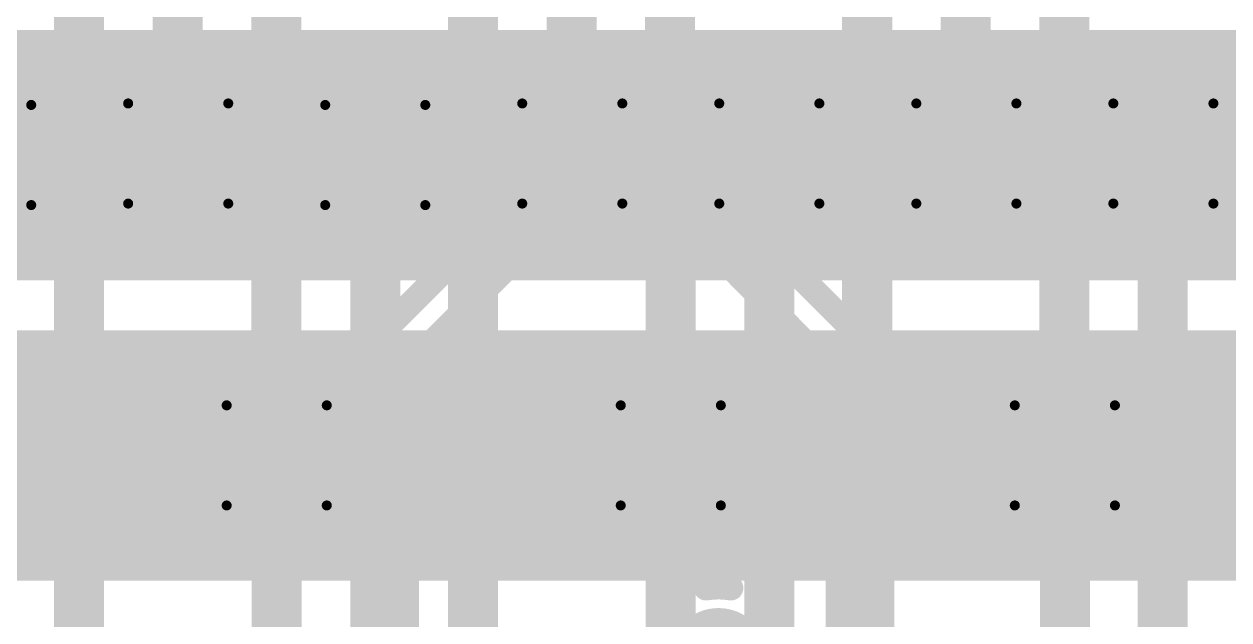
# Model space of a CAD drawing. Header units: millimetres. Extents: x 0 to 13.2, y -0.1 to 6.1.
# Drawn here: x 3.7942 to 4.035, y 3.7271 to 3.8461 of the extents above; entities that cross this region are included whole.
import ezdxf

# ---------------------------------------------------------------- set-up
doc = ezdxf.new("R2010")
doc.units = ezdxf.units.MM
doc.header["$MEASUREMENT"] = 0
for name, color, linetype in [('BottomLayer', 5, 'Continuous'), ('BottomSolder', 6, 'Continuous'), ('DrillDrawing', 1, 'Continuous'), ('TopLayer', 1, 'Continuous'), ('TopOverlay', 2, 'Continuous'), ('TopSolder', 216, 'Continuous'), ('ViaHoleLayer', 16, 'Continuous')]:
    doc.layers.add(name, color=color, linetype=linetype)

msp = doc.modelspace()

# ---------------------------------------------------------------- hatches: boundary and pattern name
at = {"layer": 'BottomLayer'}
h = msp.add_hatch(color=5, dxfattribs=at)
edge = h.paths.add_edge_path()
edge.add_arc((3.8250394, 3.8202992), 0.0068897, 0, 360)
h = msp.add_hatch(color=5, dxfattribs=at)
edge = h.paths.add_edge_path()
edge.add_arc((3.8644095, 3.82), 0.0068897, 0, 360)
h = msp.add_hatch(color=5, dxfattribs=at)
edge = h.paths.add_edge_path()
edge.add_arc((3.9037796, 3.8202992), 0.0068897, 0, 360)
h = msp.add_hatch(color=5, dxfattribs=at)
edge = h.paths.add_edge_path()
edge.add_arc((3.9431497, 3.8202992), 0.0068897, 0, 360)
h = msp.add_hatch(color=5, dxfattribs=at)
edge = h.paths.add_edge_path()
edge.add_arc((3.9825197, 3.8202992), 0.0068897, 0, 360)
h = msp.add_hatch(color=5, dxfattribs=at)
edge = h.paths.add_edge_path()
edge.add_arc((4.0218898, 3.8202992), 0.0068897, 0, 360)
h = msp.add_hatch(color=5, dxfattribs=at)
edge = h.paths.add_edge_path()
edge.add_arc((3.8447245, 3.76), 0.0068897, 0, 360)
h = msp.add_hatch(color=5, dxfattribs=at)
edge = h.paths.add_edge_path()
edge.add_arc((3.9234646, 3.76), 0.0068897, 0, 360)
h = msp.add_hatch(color=5, dxfattribs=at)
edge = h.paths.add_edge_path()
edge.add_arc((4.0022048, 3.76), 0.0068897, 0, 360)
at = {"layer": 'BottomSolder'}
h = msp.add_hatch(color=6, dxfattribs=at)
edge = h.paths.add_edge_path()
edge.add_arc((3.7856693, 3.82), 0.0108897, 0, 360)
h = msp.add_hatch(color=6, dxfattribs=at)
edge = h.paths.add_edge_path()
edge.add_arc((3.8250394, 3.8202992), 0.0108897, 0, 360)
h = msp.add_hatch(color=6, dxfattribs=at)
edge = h.paths.add_edge_path()
edge.add_arc((3.8644095, 3.82), 0.0108897, 0, 360)
h = msp.add_hatch(color=6, dxfattribs=at)
edge = h.paths.add_edge_path()
edge.add_arc((3.9037796, 3.8202992), 0.0108897, 0, 360)
h = msp.add_hatch(color=6, dxfattribs=at)
edge = h.paths.add_edge_path()
edge.add_arc((3.9431497, 3.8202992), 0.0108897, 0, 360)
h = msp.add_hatch(color=6, dxfattribs=at)
edge = h.paths.add_edge_path()
edge.add_arc((3.9825197, 3.8202992), 0.0108897, 0, 360)
h = msp.add_hatch(color=6, dxfattribs=at)
edge = h.paths.add_edge_path()
edge.add_arc((4.0218898, 3.8202992), 0.0108897, 0, 360)
h = msp.add_hatch(color=6, dxfattribs=at)
edge = h.paths.add_edge_path()
edge.add_arc((3.8447245, 3.76), 0.0108897, 0, 360)
h = msp.add_hatch(color=6, dxfattribs=at)
edge = h.paths.add_edge_path()
edge.add_arc((3.9234646, 3.76), 0.0108897, 0, 360)
h = msp.add_hatch(color=6, dxfattribs=at)
edge = h.paths.add_edge_path()
edge.add_arc((4.0022048, 3.76), 0.0108897, 0, 360)
at = {"layer": 'TopLayer'}
h = msp.add_hatch(color=1, dxfattribs=at)
edge = h.paths.add_edge_path()
edge.add_arc((3.8250394, 3.8202992), 0.0068897, 0, 360)
h = msp.add_hatch(color=1, dxfattribs=at)
edge = h.paths.add_edge_path()
edge.add_arc((3.8644095, 3.82), 0.0068897, 0, 360)
h = msp.add_hatch(color=1, dxfattribs=at)
edge = h.paths.add_edge_path()
edge.add_arc((3.9037796, 3.8202992), 0.0068897, 0, 360)
h = msp.add_hatch(color=1, dxfattribs=at)
edge = h.paths.add_edge_path()
edge.add_arc((3.9431497, 3.8202992), 0.0068897, 0, 360)
h = msp.add_hatch(color=1, dxfattribs=at)
edge = h.paths.add_edge_path()
edge.add_arc((3.9825197, 3.8202992), 0.0068897, 0, 360)
h = msp.add_hatch(color=1, dxfattribs=at)
edge = h.paths.add_edge_path()
edge.add_arc((4.0218898, 3.8202992), 0.0068897, 0, 360)
h = msp.add_hatch(color=1, dxfattribs=at)
edge = h.paths.add_edge_path()
edge.add_arc((3.8447245, 3.76), 0.0068897, 0, 360)
h = msp.add_hatch(color=1, dxfattribs=at)
edge = h.paths.add_edge_path()
edge.add_arc((3.9234646, 3.76), 0.0068897, 0, 360)
h = msp.add_hatch(color=1, dxfattribs=at)
edge = h.paths.add_edge_path()
edge.add_arc((4.0022048, 3.76), 0.0068897, 0, 360)
at = {"layer": 'TopSolder'}
h = msp.add_hatch(color=216, dxfattribs=at)
edge = h.paths.add_edge_path()
edge.add_arc((3.7856693, 3.82), 0.0108897, 0, 360)
h = msp.add_hatch(color=216, dxfattribs=at)
edge = h.paths.add_edge_path()
edge.add_arc((3.8250394, 3.8202992), 0.0108897, 0, 360)
h = msp.add_hatch(color=216, dxfattribs=at)
edge = h.paths.add_edge_path()
edge.add_arc((3.8644095, 3.82), 0.0108897, 0, 360)
h = msp.add_hatch(color=216, dxfattribs=at)
edge = h.paths.add_edge_path()
edge.add_arc((3.9037796, 3.8202992), 0.0108897, 0, 360)
h = msp.add_hatch(color=216, dxfattribs=at)
edge = h.paths.add_edge_path()
edge.add_arc((3.9431497, 3.8202992), 0.0108897, 0, 360)
h = msp.add_hatch(color=216, dxfattribs=at)
edge = h.paths.add_edge_path()
edge.add_arc((3.9825197, 3.8202992), 0.0108897, 0, 360)
h = msp.add_hatch(color=216, dxfattribs=at)
edge = h.paths.add_edge_path()
edge.add_arc((4.0218898, 3.8202992), 0.0108897, 0, 360)
h = msp.add_hatch(color=216, dxfattribs=at)
edge = h.paths.add_edge_path()
edge.add_arc((3.8447245, 3.76), 0.0108897, 0, 360)
h = msp.add_hatch(color=216, dxfattribs=at)
edge = h.paths.add_edge_path()
edge.add_arc((3.9234646, 3.76), 0.0108897, 0, 360)
h = msp.add_hatch(color=216, dxfattribs=at)
edge = h.paths.add_edge_path()
edge.add_arc((4.0022048, 3.76), 0.0108897, 0, 360)
at = {"layer": 'ViaHoleLayer'}
h = msp.add_hatch(color=16, dxfattribs=at)
edge = h.paths.add_edge_path()
edge.add_arc((3.8250394, 3.8202992), 0.003937, 0, 360)
h = msp.add_hatch(color=16, dxfattribs=at)
edge = h.paths.add_edge_path()
edge.add_arc((3.8644095, 3.82), 0.003937, 0, 360)
h = msp.add_hatch(color=16, dxfattribs=at)
edge = h.paths.add_edge_path()
edge.add_arc((3.9037796, 3.8202992), 0.003937, 0, 360)
h = msp.add_hatch(color=16, dxfattribs=at)
edge = h.paths.add_edge_path()
edge.add_arc((3.9431497, 3.8202992), 0.003937, 0, 360)
h = msp.add_hatch(color=16, dxfattribs=at)
edge = h.paths.add_edge_path()
edge.add_arc((3.9825197, 3.8202992), 0.003937, 0, 360)
h = msp.add_hatch(color=16, dxfattribs=at)
edge = h.paths.add_edge_path()
edge.add_arc((4.0218898, 3.8202992), 0.003937, 0, 360)
h = msp.add_hatch(color=16, dxfattribs=at)
edge = h.paths.add_edge_path()
edge.add_arc((3.8447245, 3.76), 0.003937, 0, 360)
h = msp.add_hatch(color=16, dxfattribs=at)
edge = h.paths.add_edge_path()
edge.add_arc((3.9234646, 3.76), 0.003937, 0, 360)
h = msp.add_hatch(color=16, dxfattribs=at)
edge = h.paths.add_edge_path()
edge.add_arc((4.0022048, 3.76), 0.003937, 0, 360)

# ---------------------------------------------------------------- linework, layer by layer
at = {"layer": 'BottomLayer', "const_width": 0.01}
for points in [[(3.8052205, 3.6602205), (3.8052205, 4.1181001)], [(3.8249055, 3.8202992), (3.8249055, 4.1181001)], [(3.8446576, 3.760067), (3.8446576, 4.1180331)], [(3.8839606, 3.6740394), (3.8839606, 4.1181001)], [(3.9036457, 3.8202992), (3.9036457, 4.1181001)], [(3.9233307, 3.83), (3.9233307, 4.1181001)], [(3.9627008, 3.6964683), (3.9627008, 4.1181001)], [(3.9823858, 3.8202992), (3.9823858, 4.1181001)], [(4.0020709, 3.76), (4.0020709, 4.1181001)], [(3.9234646, 3.76), (3.9234646, 3.8274613)], [(3.8642756, 3.82), (3.8644095, 3.8198661)], [(3.8644095, 3.6686738), (3.8644095, 3.8198661)], [(3.9431497, 3.6908503), (3.9431497, 3.8201653)], [(4.0217559, 3.7142025), (4.0217559, 3.8202992)], [(3.8445906, 3.76), (3.8446576, 3.760067)], [(3.8445906, 3.76), (3.8447245, 3.7598661)], [(3.8447245, 3.6643172), (3.8447245, 3.7598661)], [(3.9232323, 3.7597677), (3.9234646, 3.7595354)], [(3.9234646, 3.6855354), (3.9234646, 3.7595354)], [(4.0020709, 3.76), (4.0022048, 3.7598661)], [(4.0022048, 3.7333861), (4.0022048, 3.7598661)], [(4.0022048, 3.7333861), (4.0022049, 3.733386)], [(4.0022049, 3.7077951), (4.0022049, 3.733386)]]:
    msp.add_lwpolyline(points, dxfattribs=at)
at = {"layer": 'BottomLayer', "const_width": 0.005}
for points in [[(3.9208307, 3.83, 1), (3.9258307, 3.83, 1)], [(3.9209646, 3.8274613, 1), (3.9259646, 3.8274613, 1)], [(3.8224055, 3.8202992, 1), (3.8274055, 3.8202992, 1)], [(3.8617756, 3.82, 1), (3.8667756, 3.82, 1)], [(3.8619095, 3.8198661, 1), (3.8669095, 3.8198661, 1)], [(3.8619095, 3.8198661, 1), (3.8669095, 3.8198661, 1)], [(3.9011457, 3.8202992, 1), (3.9061457, 3.8202992, 1)], [(3.9406497, 3.8201653, 1), (3.9456497, 3.8201653, 1)], [(3.9798858, 3.8202992, 1), (3.9848858, 3.8202992, 1)], [(4.0192559, 3.8202992, 1), (4.0242559, 3.8202992, 1)], [(3.8420906, 3.76, 1), (3.8470906, 3.76, 1)], [(3.8420906, 3.76, 1), (3.8470906, 3.76, 1)], [(3.8421576, 3.760067, 1), (3.8471576, 3.760067, 1)], [(3.8421576, 3.760067, 1), (3.8471576, 3.760067, 1)], [(3.8422245, 3.7598661, 1), (3.8472245, 3.7598661, 1)], [(3.8422245, 3.7598661, 1), (3.8472245, 3.7598661, 1)], [(3.9207323, 3.7597677, 1), (3.9257323, 3.7597677, 1)], [(3.9209646, 3.76, 1), (3.9259646, 3.76, 1)], [(3.9209646, 3.7595354, 1), (3.9259646, 3.7595354, 1)], [(3.9209646, 3.7595354, 1), (3.9259646, 3.7595354, 1)], [(3.9995709, 3.76, 1), (4.0045709, 3.76, 1)], [(3.9995709, 3.76, 1), (4.0045709, 3.76, 1)], [(3.9997048, 3.7598661, 1), (4.0047048, 3.7598661, 1)], [(3.9997048, 3.7598661, 1), (4.0047048, 3.7598661, 1)], [(3.9997048, 3.7333861, 1), (4.0047048, 3.7333861, 1)], [(3.9997048, 3.7333861, 1), (4.0047048, 3.7333861, 1)], [(3.9997049, 3.733386, 1), (4.0047049, 3.733386, 1)], [(3.9997049, 3.733386, 1), (4.0047049, 3.733386, 1)]]:
    msp.add_lwpolyline(points, format="xyb", close=True, dxfattribs=at)
at = {"layer": 'DrillDrawing', "const_width": 0.002}
for points in [[(3.7756693, 3.83), (3.7956693, 3.83)], [(3.7956693, 3.81), (3.7956693, 3.83)], [(3.8150394, 3.8302992), (3.8350394, 3.8302992)], [(3.8150394, 3.8102992), (3.8150394, 3.8302992)], [(3.8350394, 3.8102992), (3.8350394, 3.8302992)], [(3.8544095, 3.83), (3.8744095, 3.83)], [(3.8544095, 3.81), (3.8544095, 3.83)], [(3.8744095, 3.81), (3.8744095, 3.83)], [(3.8937796, 3.8302992), (3.9137796, 3.8302992)], [(3.8937796, 3.8102992), (3.8937796, 3.8302992)], [(3.9137796, 3.8102992), (3.9137796, 3.8302992)], [(3.9331497, 3.8302992), (3.9531497, 3.8302992)], [(3.9331497, 3.8102992), (3.9331497, 3.8302992)], [(3.9531497, 3.8102992), (3.9531497, 3.8302992)], [(3.9725197, 3.8302992), (3.9925197, 3.8302992)], [(3.9725197, 3.8102992), (3.9725197, 3.8302992)], [(3.9925197, 3.8102992), (3.9925197, 3.8302992)], [(4.0118898, 3.8302992), (4.0318898, 3.8302992)], [(4.0118898, 3.8102992), (4.0118898, 3.8302992)], [(4.0318898, 3.8102992), (4.0318898, 3.8302992)], [(3.7756693, 3.81), (3.7956693, 3.81)], [(3.8150394, 3.8102992), (3.8350394, 3.8102992)], [(3.8544095, 3.81), (3.8744095, 3.81)], [(3.8937796, 3.8102992), (3.9137796, 3.8102992)], [(3.9331497, 3.8102992), (3.9531497, 3.8102992)], [(3.9725197, 3.8102992), (3.9925197, 3.8102992)], [(4.0118898, 3.8102992), (4.0318898, 3.8102992)], [(3.8347245, 3.77), (3.8547245, 3.77)], [(3.8347245, 3.75), (3.8347245, 3.77)], [(3.8547245, 3.75), (3.8547245, 3.77)], [(3.9134646, 3.77), (3.9334646, 3.77)], [(3.9134646, 3.75), (3.9134646, 3.77)], [(3.9334646, 3.75), (3.9334646, 3.77)], [(3.9922048, 3.77), (4.0122048, 3.77)], [(3.9922048, 3.75), (3.9922048, 3.77)], [(4.0122048, 3.75), (4.0122048, 3.77)], [(3.8347245, 3.75), (3.8547245, 3.75)], [(3.9134646, 3.75), (3.9334646, 3.75)], [(3.9922048, 3.75), (4.0122048, 3.75)]]:
    msp.add_lwpolyline(points, dxfattribs=at)
at = {"layer": 'DrillDrawing', "const_width": 0.001}
for points in [[(3.7951693, 3.83, 1), (3.7961693, 3.83, 1)], [(3.7951693, 3.83, 1), (3.7961693, 3.83, 1)], [(3.8145394, 3.8302992, 1), (3.8155394, 3.8302992, 1)], [(3.8145394, 3.8302992, 1), (3.8155394, 3.8302992, 1)], [(3.8345394, 3.8302992, 1), (3.8355394, 3.8302992, 1)], [(3.8345394, 3.8302992, 1), (3.8355394, 3.8302992, 1)], [(3.8539095, 3.83, 1), (3.8549095, 3.83, 1)], [(3.8539095, 3.83, 1), (3.8549095, 3.83, 1)], [(3.8739095, 3.83, 1), (3.8749095, 3.83, 1)], [(3.8739095, 3.83, 1), (3.8749095, 3.83, 1)], [(3.8932796, 3.8302992, 1), (3.8942796, 3.8302992, 1)], [(3.8932796, 3.8302992, 1), (3.8942796, 3.8302992, 1)], [(3.9132796, 3.8302992, 1), (3.9142796, 3.8302992, 1)], [(3.9132796, 3.8302992, 1), (3.9142796, 3.8302992, 1)], [(3.9326497, 3.8302992, 1), (3.9336497, 3.8302992, 1)], [(3.9326497, 3.8302992, 1), (3.9336497, 3.8302992, 1)], [(3.9526497, 3.8302992, 1), (3.9536497, 3.8302992, 1)], [(3.9526497, 3.8302992, 1), (3.9536497, 3.8302992, 1)], [(3.9720197, 3.8302992, 1), (3.9730197, 3.8302992, 1)], [(3.9720197, 3.8302992, 1), (3.9730197, 3.8302992, 1)], [(3.9920197, 3.8302992, 1), (3.9930197, 3.8302992, 1)], [(3.9920197, 3.8302992, 1), (3.9930197, 3.8302992, 1)], [(4.0113898, 3.8302992, 1), (4.0123898, 3.8302992, 1)], [(4.0113898, 3.8302992, 1), (4.0123898, 3.8302992, 1)], [(4.0313898, 3.8302992, 1), (4.0323898, 3.8302992, 1)], [(4.0313898, 3.8302992, 1), (4.0323898, 3.8302992, 1)], [(3.7951693, 3.81, 1), (3.7961693, 3.81, 1)], [(3.7951693, 3.81, 1), (3.7961693, 3.81, 1)], [(3.8145394, 3.8102992, 1), (3.8155394, 3.8102992, 1)], [(3.8145394, 3.8102992, 1), (3.8155394, 3.8102992, 1)], [(3.8345394, 3.8102992, 1), (3.8355394, 3.8102992, 1)], [(3.8345394, 3.8102992, 1), (3.8355394, 3.8102992, 1)], [(3.8539095, 3.81, 1), (3.8549095, 3.81, 1)], [(3.8539095, 3.81, 1), (3.8549095, 3.81, 1)], [(3.8739095, 3.81, 1), (3.8749095, 3.81, 1)], [(3.8739095, 3.81, 1), (3.8749095, 3.81, 1)], [(3.8932796, 3.8102992, 1), (3.8942796, 3.8102992, 1)], [(3.8932796, 3.8102992, 1), (3.8942796, 3.8102992, 1)], [(3.9132796, 3.8102992, 1), (3.9142796, 3.8102992, 1)], [(3.9132796, 3.8102992, 1), (3.9142796, 3.8102992, 1)], [(3.9326497, 3.8102992, 1), (3.9336497, 3.8102992, 1)], [(3.9326497, 3.8102992, 1), (3.9336497, 3.8102992, 1)], [(3.9526497, 3.8102992, 1), (3.9536497, 3.8102992, 1)], [(3.9526497, 3.8102992, 1), (3.9536497, 3.8102992, 1)], [(3.9720197, 3.8102992, 1), (3.9730197, 3.8102992, 1)], [(3.9720197, 3.8102992, 1), (3.9730197, 3.8102992, 1)], [(3.9920197, 3.8102992, 1), (3.9930197, 3.8102992, 1)], [(3.9920197, 3.8102992, 1), (3.9930197, 3.8102992, 1)], [(4.0113898, 3.8102992, 1), (4.0123898, 3.8102992, 1)], [(4.0113898, 3.8102992, 1), (4.0123898, 3.8102992, 1)], [(4.0313898, 3.8102992, 1), (4.0323898, 3.8102992, 1)], [(4.0313898, 3.8102992, 1), (4.0323898, 3.8102992, 1)], [(3.8342245, 3.77, 1), (3.8352245, 3.77, 1)], [(3.8342245, 3.77, 1), (3.8352245, 3.77, 1)], [(3.8542245, 3.77, 1), (3.8552245, 3.77, 1)], [(3.8542245, 3.77, 1), (3.8552245, 3.77, 1)], [(3.9129646, 3.77, 1), (3.9139646, 3.77, 1)], [(3.9129646, 3.77, 1), (3.9139646, 3.77, 1)], [(3.9329646, 3.77, 1), (3.9339646, 3.77, 1)], [(3.9329646, 3.77, 1), (3.9339646, 3.77, 1)], [(3.9917048, 3.77, 1), (3.9927048, 3.77, 1)], [(3.9917048, 3.77, 1), (3.9927048, 3.77, 1)], [(4.0117048, 3.77, 1), (4.0127048, 3.77, 1)], [(4.0117048, 3.77, 1), (4.0127048, 3.77, 1)], [(3.8342245, 3.75, 1), (3.8352245, 3.75, 1)], [(3.8342245, 3.75, 1), (3.8352245, 3.75, 1)], [(3.8542245, 3.75, 1), (3.8552245, 3.75, 1)], [(3.8542245, 3.75, 1), (3.8552245, 3.75, 1)], [(3.9129646, 3.75, 1), (3.9139646, 3.75, 1)], [(3.9129646, 3.75, 1), (3.9139646, 3.75, 1)], [(3.9329646, 3.75, 1), (3.9339646, 3.75, 1)], [(3.9329646, 3.75, 1), (3.9339646, 3.75, 1)], [(3.9917048, 3.75, 1), (3.9927048, 3.75, 1)], [(3.9917048, 3.75, 1), (3.9927048, 3.75, 1)], [(4.0117048, 3.75, 1), (4.0127048, 3.75, 1)], [(4.0117048, 3.75, 1), (4.0127048, 3.75, 1)]]:
    msp.add_lwpolyline(points, format="xyb", close=True, dxfattribs=at)
at = {"layer": 'TopLayer', "const_width": 0.05}
for points in [[(3.6675591, 3.82), (3.7856693, 3.82)], [(3.7856693, 3.82), (3.8644095, 3.82)], [(3.8644095, 3.82), (4.2042992, 3.82)], [(3.7659843, 3.76), (3.8447245, 3.76)], [(3.8447245, 3.76), (3.9234646, 3.76)], [(3.9234646, 3.76), (4.0022048, 3.76)], [(4.0022048, 3.76), (4.158, 3.76)]]:
    msp.add_lwpolyline(points, dxfattribs=at)
at = {"layer": 'TopLayer', "const_width": 0.025}
for points in [[(3.7731693, 3.82, 1), (3.7981693, 3.82, 1)], [(3.7731693, 3.82, 1), (3.7981693, 3.82, 1)], [(3.8519095, 3.82, 1), (3.8769095, 3.82, 1)], [(3.8519095, 3.82, 1), (3.8769095, 3.82, 1)], [(3.8322245, 3.76, 1), (3.8572245, 3.76, 1)], [(3.8322245, 3.76, 1), (3.8572245, 3.76, 1)], [(3.9109646, 3.76, 1), (3.9359646, 3.76, 1)], [(3.9109646, 3.76, 1), (3.9359646, 3.76, 1)], [(3.9897048, 3.76, 1), (4.0147048, 3.76, 1)], [(3.9897048, 3.76, 1), (4.0147048, 3.76, 1)]]:
    msp.add_lwpolyline(points, format="xyb", close=True, dxfattribs=at)
at = {"layer": 'TopOverlay', "const_width": 0.005}
for points in [[(3.8625997, 3.7813924), (3.8895997, 3.8083924)], [(3.8895997, 3.8083924), (3.9365997, 3.8083924)], [(3.9365997, 3.8083924), (3.9605997, 3.7843924)], [(3.8706513, 3.777444), (3.8935997, 3.8003924)], [(3.8935997, 3.8003924), (3.9327583, 3.8003924)], [(3.9327583, 3.8003924), (3.9568942, 3.7757682)], [(3.9605997, 3.7843924), (3.9655997, 3.7793924)], [(3.8625997, 3.6822105), (3.8625997, 3.7813924)], [(3.8706513, 3.7233924), (3.8706513, 3.777444)], [(3.9655997, 3.7433924), (3.9655997, 3.7793924)], [(3.9568942, 3.6857476), (3.9568942, 3.7757682)], [(3.9655997, 3.6823924), (3.9655997, 3.7433924)]]:
    msp.add_lwpolyline(points, dxfattribs=at)
at = {"layer": 'TopOverlay'}
for points, const_width in [([(3.8883497, 3.8083924, 1), (3.8908497, 3.8083924, 1)], 0.0025), ([(3.8883497, 3.8083924, 1), (3.8908497, 3.8083924, 1)], 0.0025), ([(3.9353497, 3.8083924, 1), (3.9378497, 3.8083924, 1)], 0.0025), ([(3.9353497, 3.8083924, 1), (3.9378497, 3.8083924, 1)], 0.0025), ([(3.8923497, 3.8003924, 1), (3.8948497, 3.8003924, 1)], 0.0025), ([(3.8923497, 3.8003924, 1), (3.8948497, 3.8003924, 1)], 0.0025), ([(3.9315083, 3.8003924, 1), (3.9340083, 3.8003924, 1)], 0.0025), ([(3.9315083, 3.8003924, 1), (3.9340083, 3.8003924, 1)], 0.0025), ([(3.9593497, 3.7843924, 1), (3.9618497, 3.7843924, 1)], 0.0025), ([(3.9593497, 3.7843924, 1), (3.9618497, 3.7843924, 1)], 0.0025), ([(3.8613497, 3.7813924, 1), (3.8638497, 3.7813924, 1)], 0.0025), ([(3.8613497, 3.7813924, 1), (3.8638497, 3.7813924, 1)], 0.0025), ([(3.8694013, 3.777444, 1), (3.8719013, 3.777444, 1)], 0.0025), ([(3.8694013, 3.777444, 1), (3.8719013, 3.777444, 1)], 0.0025), ([(3.9643497, 3.7793924, 1), (3.9668497, 3.7793924, 1)], 0.0025), ([(3.9643497, 3.7793924, 1), (3.9668497, 3.7793924, 1)], 0.0025), ([(3.9556442, 3.7757682, 1), (3.9581442, 3.7757682, 1)], 0.0025), ([(3.9556442, 3.7757682, 1), (3.9581442, 3.7757682, 1)], 0.0025), ([(3.9643497, 3.7433924, 1), (3.9668497, 3.7433924, 1)], 0.0025), ([(3.9643497, 3.7433924, 1), (3.9668497, 3.7433924, 1)], 0.0025), ([(3.929268, 3.733513, 1), (3.931768, 3.733513, 1)], 0.0025), ([(3.934208, 3.733513, 1), (3.936708, 3.733513, 1)], 0.0025), ([(3.9237079, 3.7309728, 1), (3.9262079, 3.7309728, 1)], 0.0025), ([(3.9397681, 3.7309728, 1), (3.9422681, 3.7309728, 1)], 0.0025), ([(3.9202699, 3.7275348, 1), (3.9227699, 3.7275348, 1)], 0.0025), ([(3.940488, 3.7195047, 1), (3.925488, 3.7195047, 1)], 0.005), ([(3.9432061, 3.7275348, 1), (3.9457061, 3.7275348, 1)], 0.0025)]:
    msp.add_lwpolyline(points, format="xyb", close=True, dxfattribs=dict(at, const_width=const_width))
at = {"layer": 'TopOverlay', "const_width": 0.005}
for points in [[(3.930518, 3.733513, -0.08748866352592401), (3.935458, 3.733513)], [(3.9215199, 3.7275348, -0.08748866352592401), (3.9249579, 3.7309728)], [(3.9410181, 3.7309728, -0.08748866352592401), (3.9444561, 3.7275348)]]:
    msp.add_lwpolyline(points, format="xyb", dxfattribs=at)

doc.saveas('drawing.dxf')
